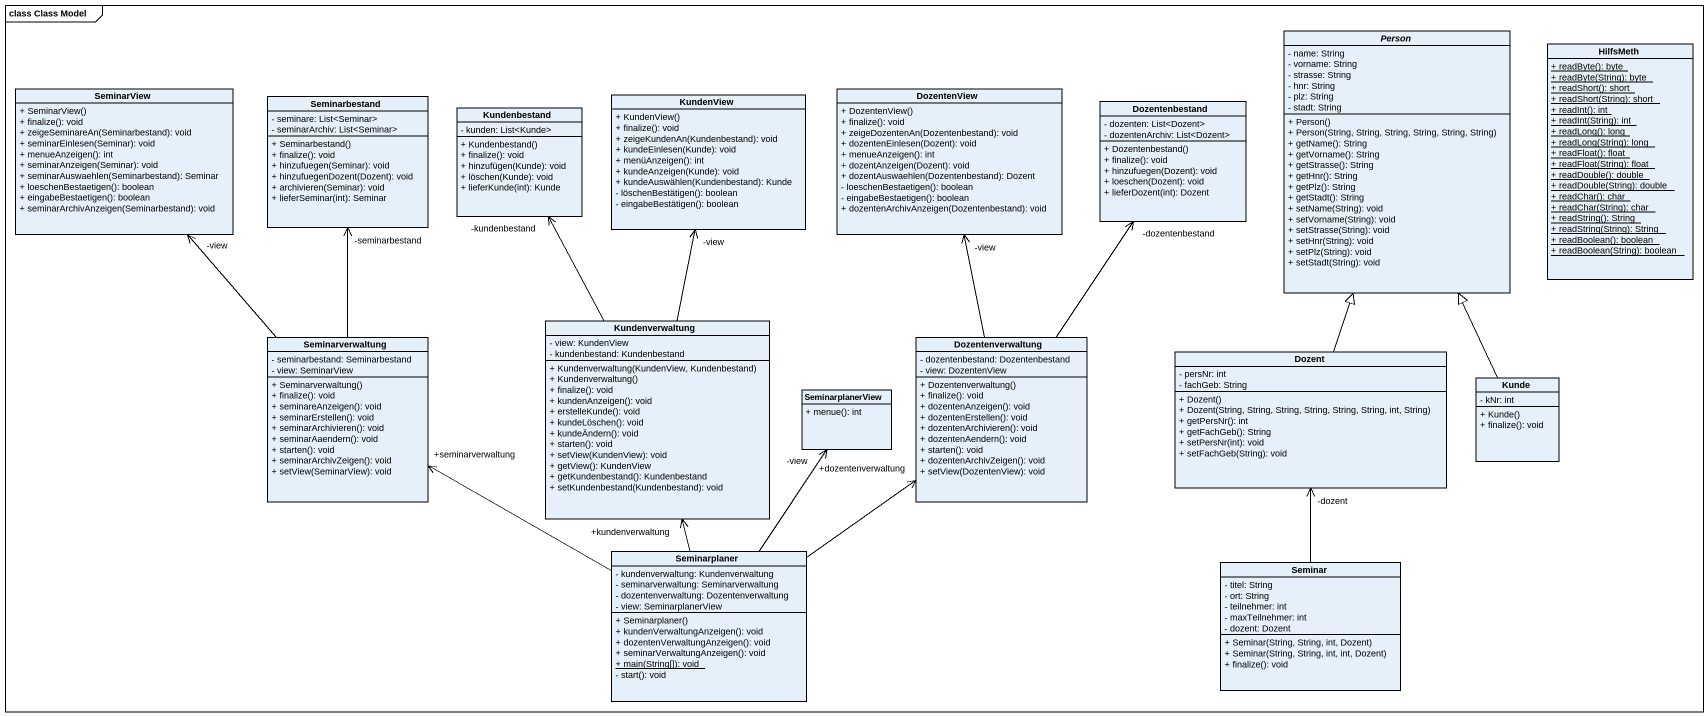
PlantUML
@startuml
mainframe class Class Model
hide circle
hide empty members
skinparam classAttributeIconSize 0
abstract class "Person" as Person_ {
  - name: String
  - vorname: String
  - strasse: String
  - hnr: String
  - plz: String
  - stadt: String
  + Person()
  + Person(String, String, String, String, String, String)
  + getName(): String
  + getVorname(): String
  + getStrasse(): String
  + getHnr(): String
  + getPlz(): String
  + getStadt(): String
  + setName(String): void
  + setVorname(String): void
  + setStrasse(String): void
  + setHnr(String): void
  + setPlz(String): void
  + setStadt(String): void
}
class HilfsMeth {
  {static} + readByte(): byte
  {static} + readByte(String): byte
  {static} + readShort(): short
  {static} + readShort(String): short
  {static} + readInt(): int
  {static} + readInt(String): int
  {static} + readLong(): long
  {static} + readLong(String): long
  {static} + readFloat(): float
  {static} + readFloat(String): float
  {static} + readDouble(): double
  {static} + readDouble(String): double
  {static} + readChar(): char
  {static} + readChar(String): char
  {static} + readString(): String
  {static} + readString(String): String
  {static} + readBoolean(): boolean
  {static} + readBoolean(String): boolean
}
class SeminarView {
  + SeminarView()
  + finalize(): void
  + zeigeSeminareAn(Seminarbestand): void
  + seminarEinlesen(Seminar): void
  + menueAnzeigen(): int
  + seminarAnzeigen(Seminar): void
  + seminarAuswaehlen(Seminarbestand): Seminar
  + loeschenBestaetigen(): boolean
  + eingabeBestaetigen(): boolean
  + seminarArchivAnzeigen(Seminarbestand): void
}
class Seminarbestand {
  - seminare: List<Seminar>
  - seminarArchiv: List<Seminar>
  + Seminarbestand()
  + finalize(): void
  + hinzufuegen(Seminar): void
  + hinzufuegenDozent(Dozent): void
  + archivieren(Seminar): void
  + lieferSeminar(int): Seminar
}
class KundenView {
  + KundenView()
  + finalize(): void
  + zeigeKundenAn(Kundenbestand): void
  + kundeEinlesen(Kunde): void
  + menüAnzeigen(): int
  + kundeAnzeigen(Kunde): void
  + kundeAuswählen(Kundenbestand): Kunde
  - löschenBestätigen(): boolean
  - eingabeBestätigen(): boolean
}
class DozentenView {
  + DozentenView()
  + finalize(): void
  + zeigeDozentenAn(Dozentenbestand): void
  + dozentenEinlesen(Dozent): void
  + menueAnzeigen(): int
  + dozentAnzeigen(Dozent): void
  + dozentAuswaehlen(Dozentenbestand): Dozent
  - loeschenBestaetigen(): boolean
  - eingabeBestaetigen(): boolean
  + dozentenArchivAnzeigen(Dozentenbestand): void
}
class Dozentenbestand {
  - dozenten: List<Dozent>
  - dozentenArchiv: List<Dozent>
  + Dozentenbestand()
  + finalize(): void
  + hinzufuegen(Dozent): void
  + loeschen(Dozent): void
  + lieferDozent(int): Dozent
}
class Kundenbestand {
  - kunden: List<Kunde>
  + Kundenbestand()
  + finalize(): void
  + hinzufügen(Kunde): void
  + löschen(Kunde): void
  + lieferKunde(int): Kunde
}
class Kundenverwaltung {
  - view: KundenView
  - kundenbestand: Kundenbestand
  + Kundenverwaltung(KundenView, Kundenbestand)
  + Kundenverwaltung()
  + finalize(): void
  + kundenAnzeigen(): void
  + erstelleKunde(): void
  + kundeLöschen(): void
  + kundeÄndern(): void
  + starten(): void
  + setView(KundenView): void
  + getView(): KundenView
  + getKundenbestand(): Kundenbestand
  + setKundenbestand(Kundenbestand): void
}
class Seminarverwaltung {
  - seminarbestand: Seminarbestand
  - view: SeminarView
  + Seminarverwaltung()
  + finalize(): void
  + seminareAnzeigen(): void
  + seminarErstellen(): void
  + seminarArchivieren(): void
  + seminarAaendern(): void
  + starten(): void
  + seminarArchivZeigen(): void
  + setView(SeminarView): void
}
class Dozentenverwaltung {
  - dozentenbestand: Dozentenbestand
  - view: DozentenView
  + Dozentenverwaltung()
  + finalize(): void
  + dozentenAnzeigen(): void
  + dozentenErstellen(): void
  + dozentenArchivieren(): void
  + dozentenAendern(): void
  + starten(): void
  + dozentenArchivZeigen(): void
  + setView(DozentenView): void
}
class Dozent {
  - persNr: int
  - fachGeb: String
  + Dozent()
  + Dozent(String, String, String, String, String, String, int, String)
  + getPersNr(): int
  + getFachGeb(): String
  + setPersNr(int): void
  + setFachGeb(String): void
}
class SeminarplanerView {
  + menue(): int
}
class Kunde {
  - kNr: int
  + Kunde()
  + finalize(): void
}
class Seminarplaner {
  - kundenverwaltung: Kundenverwaltung
  - seminarverwaltung: Seminarverwaltung
  - dozentenverwaltung: Dozentenverwaltung
  - view: SeminarplanerView
  + Seminarplaner()
  + kundenVerwaltungAnzeigen(): void
  + dozentenVerwaltungAnzeigen(): void
  + seminarVerwaltungAnzeigen(): void
  {static} + main(String[]): void
  - start(): void
}
class Seminar {
  - titel: String
  - ort: String
  - teilnehmer: int
  - maxTeilnehmer: int
  - dozent: Dozent
  + Seminar(String, String, int, Dozent)
  + Seminar(String, String, int, int, Dozent)
  + finalize(): void
}
Kundenverwaltung -up-> "-view" KundenView
Kundenverwaltung -up-> "-kundenbestand" Kundenbestand
Seminarverwaltung -up-> "-view" SeminarView
Seminarverwaltung -up-> "-seminarbestand" Seminarbestand
Dozentenverwaltung -up-> "-view" DozentenView
Dozentenverwaltung -up-> "-dozentenbestand" Dozentenbestand
Dozent -up-|> Person_
Kunde -up-|> Person_
Seminarplaner -up-> "+kundenverwaltung" Kundenverwaltung
Seminarplaner -left-> "+seminarverwaltung" Seminarverwaltung
Seminarplaner -up-> "+dozentenverwaltung" Dozentenverwaltung
Seminarplaner -up-> "-view" SeminarplanerView
Seminar -up-> "-dozent" Dozent
@enduml
